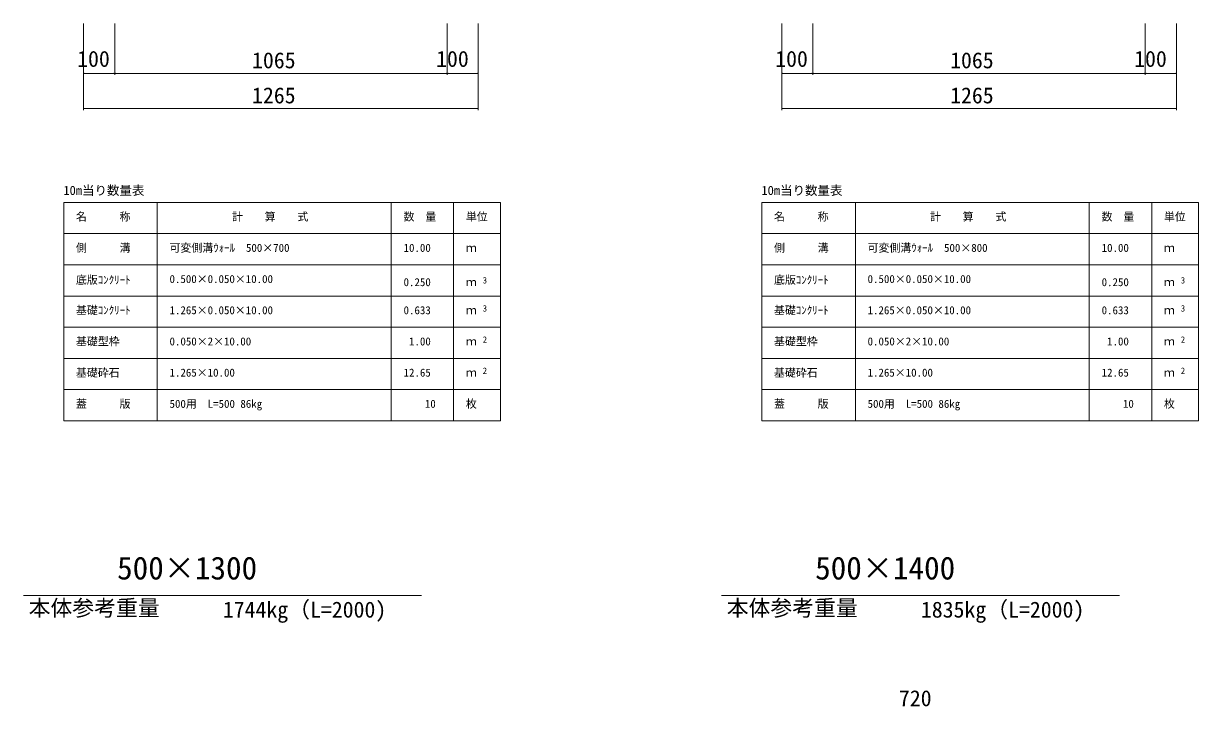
# Model space of a CAD drawing. Units: millimetres on the paper, scale 1:20. Extents: x 0 to 841, y 0 to 594.
# Drawn here: x 319.6 to 507.9, y 346.6 to 456 of the extents above; entities that cross this region are included whole.
import ezdxf
from ezdxf.enums import TextEntityAlignment as Align

# ---------------------------------------------------------------- set-up
doc = ezdxf.new("R2010")
doc.units = ezdxf.units.MM
doc.layers.add('D-STR-DIM（寸法）', color=7, linetype='Continuous', lineweight=18)
doc.layers.add('D-STR-HTXT（旗揚げ）', color=4, linetype='Continuous', lineweight=18)
doc.layers.add('D-STR-TXT（文字）', color=7, linetype='Continuous')
doc.styles.add('ＭＳ ゴシック', font='')
doc.styles.get('ＭＳ ゴシック').set_extended_font_data('MS Gothic')

msp = doc.modelspace()

# ---------------------------------------------------------------- linework, layer by layer
at = {"layer": 'D-STR-DIM（寸法）'}
for p, q in [((329.262, 456.031), (329.262, 442.158)), ((329.262, 456.031), (329.262, 447.781)), ((334.262, 456.031), (334.262, 447.781)), ((334.262, 456.031), (334.262, 447.781)), ((387.512, 456.031), (387.512, 447.781)), ((387.512, 456.031), (387.512, 447.781)), ((392.512, 456.031), (392.512, 447.781)), ((392.512, 456.031), (392.512, 442.158)), ((441.147, 456.031), (441.147, 442.158)), ((441.147, 456.031), (441.147, 447.781)), ((446.147, 456.031), (446.147, 447.781)), ((446.147, 456.031), (446.147, 447.781)), ((499.397, 456.031), (499.397, 447.781)), ((499.397, 456.031), (499.397, 447.781)), ((504.397, 456.031), (504.397, 447.781)), ((504.397, 456.031), (504.397, 442.158)), ((329.262, 448.031), (329.412, 448.056)), ((329.262, 448.031), (329.282, 448.031)), ((329.412, 448.006), (329.262, 448.031)), ((329.282, 448.031), (334.242, 448.031)), ((334.112, 448.056), (334.262, 448.031)), ((334.262, 448.031), (334.112, 448.006)), ((334.262, 448.031), (334.242, 448.031)), ((334.262, 448.031), (334.412, 448.056)), ((334.262, 448.031), (334.282, 448.031)), ((334.412, 448.006), (334.262, 448.031)), ((334.282, 448.031), (387.492, 448.031)), ((387.362, 448.056), (387.512, 448.031)), ((387.512, 448.031), (387.362, 448.006)), ((387.512, 448.031), (387.492, 448.031)), ((387.512, 448.031), (387.662, 448.056)), ((387.512, 448.031), (387.532, 448.031)), ((387.662, 448.006), (387.512, 448.031)), ((387.532, 448.031), (392.492, 448.031)), ((392.362, 448.056), (392.512, 448.031)), ((392.512, 448.031), (392.362, 448.006)), ((392.512, 448.031), (392.492, 448.031)), ((441.147, 448.031), (441.297, 448.056)), ((441.147, 448.031), (441.167, 448.031)), ((441.297, 448.006), (441.147, 448.031)), ((441.167, 448.031), (446.127, 448.031)), ((445.997, 448.056), (446.147, 448.031)), ((446.147, 448.031), (445.997, 448.006)), ((446.147, 448.031), (446.127, 448.031)), ((446.147, 448.031), (446.297, 448.056)), ((446.147, 448.031), (446.167, 448.031)), ((446.297, 448.006), (446.147, 448.031)), ((446.167, 448.031), (499.377, 448.031)), ((499.247, 448.056), (499.397, 448.031)), ((499.397, 448.031), (499.247, 448.006)), ((499.397, 448.031), (499.377, 448.031)), ((499.397, 448.031), (499.547, 448.056)), ((499.397, 448.031), (499.417, 448.031)), ((499.547, 448.006), (499.397, 448.031)), ((499.417, 448.031), (504.377, 448.031)), ((504.247, 448.056), (504.397, 448.031)), ((504.397, 448.031), (504.247, 448.006)), ((504.397, 448.031), (504.377, 448.031)), ((329.262, 442.408), (329.412, 442.433)), ((329.262, 442.408), (329.282, 442.408)), ((329.412, 442.383), (329.262, 442.408)), ((329.282, 442.408), (392.492, 442.408)), ((392.362, 442.433), (392.512, 442.408)), ((392.512, 442.408), (392.362, 442.383)), ((392.512, 442.408), (392.492, 442.408)), ((441.147, 442.408), (441.297, 442.433)), ((441.147, 442.408), (441.167, 442.408)), ((441.297, 442.383), (441.147, 442.408)), ((441.167, 442.408), (504.377, 442.408)), ((504.247, 442.433), (504.397, 442.408)), ((504.397, 442.408), (504.247, 442.383)), ((504.397, 442.408), (504.377, 442.408))]:
    msp.add_line(p, q, dxfattribs=at)
at = {"layer": 'D-STR-HTXT（旗揚げ）'}
for p, q in [((326.064, 427.345), (396.064, 427.345)), ((326.064, 392.345), (326.064, 427.345)), ((341.064, 392.345), (341.064, 427.345)), ((378.564, 392.345), (378.564, 427.345)), ((388.564, 411.345), (388.564, 427.345)), ((388.564, 392.345), (388.564, 427.345)), ((396.064, 392.345), (396.064, 427.345)), ((437.949, 427.345), (507.949, 427.345)), ((437.949, 392.345), (437.949, 427.345)), ((452.949, 392.345), (452.949, 427.345)), ((490.449, 392.345), (490.449, 427.345)), ((500.449, 411.345), (500.449, 427.345)), ((500.449, 392.345), (500.449, 427.345)), ((507.949, 392.345), (507.949, 427.345)), ((326.064, 422.345), (396.064, 422.345)), ((437.949, 422.345), (507.949, 422.345)), ((326.064, 417.345), (396.064, 417.345)), ((437.949, 417.345), (507.949, 417.345)), ((326.064, 412.345), (396.064, 412.345)), ((437.949, 412.345), (507.949, 412.345)), ((326.064, 407.345), (396.064, 407.345)), ((437.949, 407.345), (507.949, 407.345)), ((326.064, 402.345), (396.064, 402.345)), ((437.949, 402.345), (507.949, 402.345)), ((326.064, 397.345), (396.064, 397.345)), ((437.949, 397.345), (507.949, 397.345)), ((326.064, 392.345), (396.064, 392.345)), ((437.949, 392.345), (507.949, 392.345)), ((319.621, 364.366), (383.404, 364.366)), ((431.505, 364.366), (495.289, 364.366))]:
    msp.add_line(p, q, dxfattribs=at)

# ---------------------------------------------------------------- texts
at = {"layer": 'D-STR-DIM（寸法）', "style": 'ＭＳ ゴシック'}
for s, p in [('100', (328.218, 448.31)), ('1065', (356.25, 448.081)), ('100', (385.749, 448.31)), ('100', (440.102, 448.31)), ('1065', (468.135, 448.081)), ('100', (497.633, 448.31)), ('1265', (356.25, 442.458)), ('1265', (468.135, 442.458)), ('720', (459.932, 345.83))]:
    msp.add_text(s, height=2.566, dxfattribs=at).set_placement(p, align=Align.BOTTOM_LEFT)
at = {"layer": 'D-STR-TXT（文字）', "style": 'ＭＳ ゴシック'}
for s, height, p in [('10m当り数量表', 1.466, (326.01, 428.108)), ('10m当り数量表', 1.466, (437.894, 428.108)), ('名\u3000\u3000\u3000称', 1.283, (328.026, 424.046)), ('計\u3000\u3000算\u3000\u3000式', 1.283, (353.03, 424.046)), ('数\u3000量', 1.283, (380.526, 424.046)), ('単位', 1.283, (390.526, 424.046)), ('名\u3000\u3000\u3000称', 1.283, (439.91, 424.046)), ('計\u3000\u3000算\u3000\u3000式', 1.283, (464.914, 424.046)), ('数\u3000量', 1.283, (492.41, 424.046)), ('単位', 1.283, (502.41, 424.046)), ('側\u3000\u3000\u3000溝', 1.283, (328.026, 419.046)), ('可変側溝ｳｫｰﾙ\u3000500×700', 1.283, (343.026, 419.046)), ('10.00', 1.283, (380.539, 419.046)), ('ｍ', 1.283, (390.526, 419.046)), ('側\u3000\u3000\u3000溝', 1.283, (439.91, 419.046)), ('可変側溝ｳｫｰﾙ\u3000500×800', 1.283, (454.91, 419.046)), ('10.00', 1.283, (492.424, 419.046)), ('ｍ', 1.283, (502.41, 419.046)), ('底版ｺﾝｸﾘｰﾄ', 1.283, (328.026, 413.914)), ('0.500×0.050×10.00', 1.283, (343.026, 414.046)), ('0.250', 1.283, (380.539, 413.546)), ('ｍ', 1.283, (390.526, 413.546)), ('3', 1.026, (393.227, 414.049)), ('底版ｺﾝｸﾘｰﾄ', 1.283, (439.91, 413.914)), ('0.500×0.050×10.00', 1.283, (454.91, 414.046)), ('0.250', 1.283, (492.424, 413.546)), ('ｍ', 1.283, (502.41, 413.546)), ('3', 1.026, (505.111, 414.049)), ('基礎ｺﾝｸﾘｰﾄ', 1.283, (328.026, 409.046)), ('1.265×0.050×10.00', 1.283, (343.026, 409.046)), ('0.633', 1.283, (380.539, 409.046)), ('3', 1.026, (393.227, 409.549)), ('基礎ｺﾝｸﾘｰﾄ', 1.283, (439.91, 409.046)), ('1.265×0.050×10.00', 1.283, (454.91, 409.046)), ('0.633', 1.283, (492.424, 409.046)), ('3', 1.026, (505.111, 409.549)), ('ｍ', 1.283, (390.526, 409.046)), ('ｍ', 1.283, (502.41, 409.046)), ('基礎型枠', 1.283, (328.026, 404.046)), ('0.050×2×10.00', 1.283, (343.026, 404.046)), (' 1.00', 1.283, (380.539, 404.046)), ('ｍ', 1.283, (390.526, 404.046)), ('2', 1.026, (393.227, 404.549)), ('基礎型枠', 1.283, (439.91, 404.046)), ('0.050×2×10.00', 1.283, (454.91, 404.046)), (' 1.00', 1.283, (492.424, 404.046)), ('ｍ', 1.283, (502.41, 404.046)), ('2', 1.026, (505.111, 404.549)), ('基礎砕石', 1.283, (328.026, 399.046)), ('1.265×10.00', 1.283, (343.026, 399.046)), ('12.65', 1.283, (380.539, 399.046)), ('ｍ', 1.283, (390.526, 399.046)), ('2', 1.026, (393.227, 399.549)), ('基礎砕石', 1.283, (439.91, 399.046)), ('1.265×10.00', 1.283, (454.91, 399.046)), ('12.65', 1.283, (492.424, 399.046)), ('ｍ', 1.283, (502.41, 399.046)), ('2', 1.026, (505.111, 399.549)), ('蓋\u3000\u3000\u3000版', 1.283, (328.026, 394.046)), ('500用\u3000L=500 86kg', 1.283, (343.026, 394.046)), ('10', 1.283, (383.95, 394.046)), ('枚', 1.283, (390.526, 394.046)), ('蓋\u3000\u3000\u3000版', 1.283, (439.91, 394.046)), ('500用\u3000L=500 86kg', 1.283, (454.91, 394.046)), ('10', 1.283, (495.835, 394.046)), ('枚', 1.283, (502.41, 394.046)), ('500×1300', 3.666, (334.622, 365.815)), ('500×1400', 3.666, (446.507, 365.815)), ('本体参考重量', 2.566, (320.451, 360.3)), ('1744kg（L=2000)', 2.566, (351.571, 360.036)), ('本体参考重量', 2.566, (432.336, 360.3)), ('1835kg（L=2000)', 2.566, (463.456, 360.036))]:
    msp.add_text(s, height=height, dxfattribs=at).set_placement(p, align=Align.BOTTOM_LEFT)

doc.saveas('drawing.dxf')
